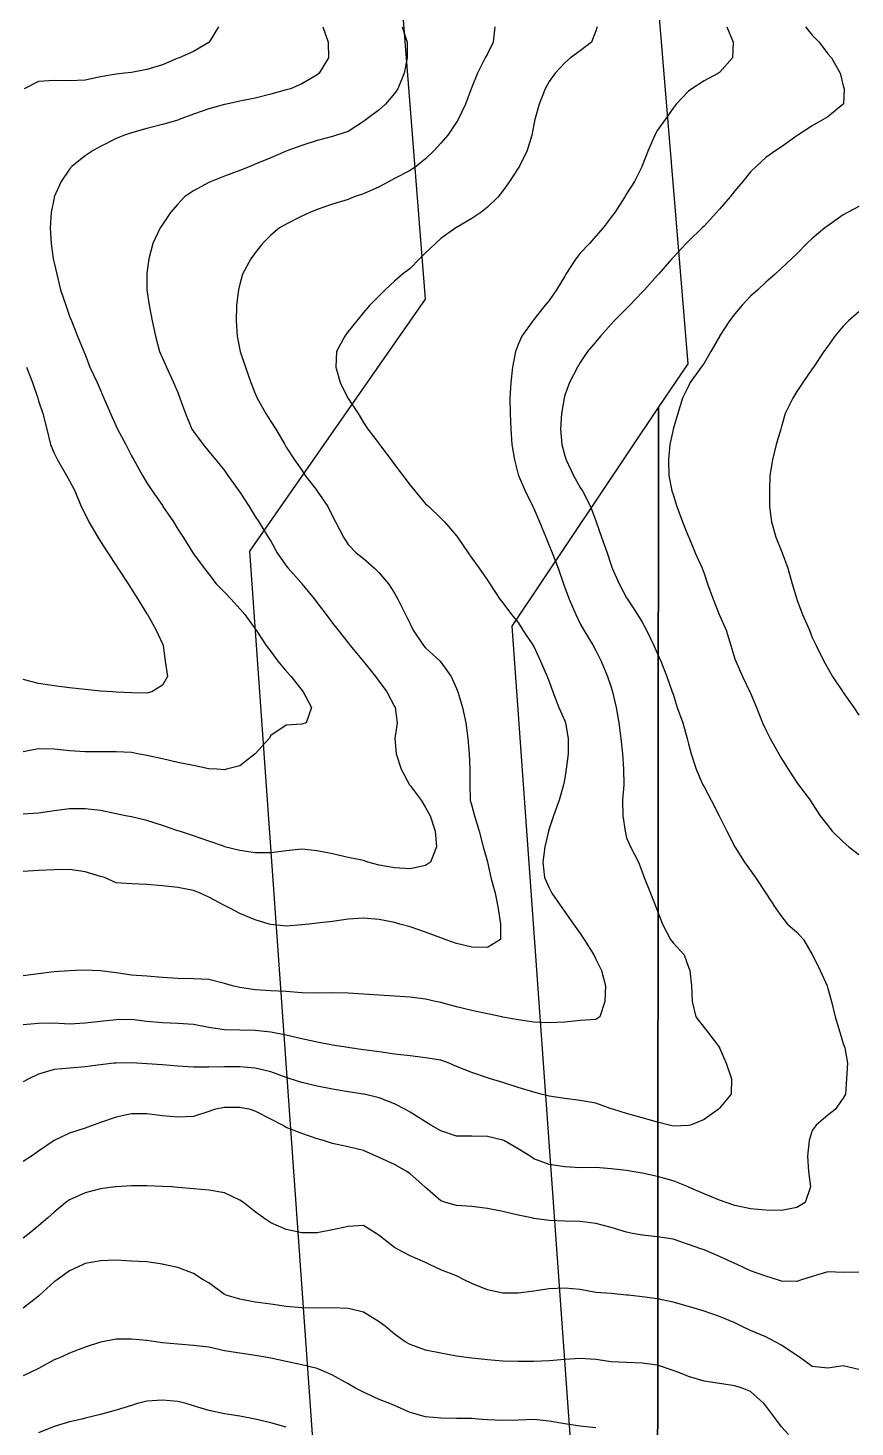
# Model space of a CAD drawing. Extents: x -729 to 771, y -779 to 721.
# Drawn here: x -524.1 to -348.3, y -162.1 to 135.4 of the extents above; entities that cross this region are included whole.
import ezdxf

# ---------------------------------------------------------------- set-up
doc = ezdxf.new("R2010")
doc.units = 0

msp = doc.modelspace()

# ---------------------------------------------------------------- linework, layer by layer
at = {"layer": 'CONTOURS'}
for points in [[(-461.4997, 135.6775, 96.472), (-460.3092, 132.388, 96.472), (-460.2481, 129.0985, 96.472), (-462.2465, 125.8091, 96.472), (-462.6693, 125.4632, 96.472), (-465.9588, 123.5197, 96.472), (-468.361, 122.5196, 96.472), (-469.2482, 122.2449, 96.472), (-472.5377, 121.3235, 96.472), (-475.8272, 120.4936, 96.472), (-479.1167, 119.8643, 96.472), (-481.9689, 119.2301, 96.472), (-482.4061, 119.1227, 96.472), (-485.6956, 118.204, 96.472), (-488.9851, 117.0738, 96.472), (-492.0133, 115.9407, 96.472), (-492.2745, 115.8472, 96.472), (-495.564, 114.9285, 96.472), (-498.8535, 114.076, 96.472), (-502.143, 113.1623, 96.472), (-503.6538, 112.6512, 96.472), (-505.4324, 111.9247, 96.472), (-508.7219, 110.2371, 96.472), (-510.2987, 109.3617, 96.472), (-512.0114, 108.2122, 96.472), (-514.7215, 106.0722, 96.472), (-515.3009, 105.4092, 96.472), (-517.1108, 102.7828, 96.472), (-518.5509, 99.4933, 96.472), (-518.5903, 99.3449, 96.472), (-519.2274, 96.2038, 96.472), (-519.425, 92.9143, 96.472), (-519.247, 89.6249, 96.472), (-518.7647, 86.3354, 96.472), (-518.5903, 85.5018, 96.472), (-518.0502, 83.0459, 96.472), (-517.2167, 79.7564, 96.472), (-516.1087, 76.467, 96.472), (-515.3009, 74.1347, 96.472), (-514.9219, 73.1775, 96.472), (-513.6105, 69.888, 96.472), (-512.2827, 66.5985, 96.472), (-512.0114, 65.9617, 96.472), (-510.9932, 63.3091, 96.472), (-509.4711, 60.0196, 96.472), (-508.7219, 58.4422, 96.472), (-507.9925, 56.7301, 96.472), (-506.602, 53.4407, 96.472), (-505.4324, 50.7715, 96.472), (-505.1179, 50.1512, 96.472), (-503.3691, 46.8617, 96.472), (-502.143, 44.4664, 96.472), (-501.634, 43.5722, 96.472), (-499.8107, 40.2828, 96.472), (-498.8535, 38.6755, 96.472), (-497.7477, 36.9933, 96.472), (-495.564, 33.8745, 96.472), (-495.4472, 33.7038, 96.472), (-493.2394, 30.4143, 96.472), (-492.2745, 28.8479, 96.472), (-491.1688, 27.1249, 96.472), (-489.112, 23.8354, 96.472), (-488.9851, 23.6382, 96.472), (-486.7107, 20.5459, 96.472), (-485.6956, 19.3017, 96.472), (-484.1623, 17.2564, 96.472), (-482.4061, 15.4773, 96.472), (-480.9366, 13.967, 96.472), (-479.1167, 11.9212, 96.472), (-478.0579, 10.6775, 96.472), (-475.8272, 7.6584, 96.472), (-475.6319, 7.388, 96.472), (-473.49, 4.0985, 96.472), (-472.5377, 2.8709, 96.472), (-471.0174, 0.8091, 96.472), (-469.2482, -1.3104, 96.472), (-468.2025, -2.4804, 96.472), (-465.9588, -5.3952, 96.472), (-465.6554, -5.7699, 96.472), (-463.8808, -9.0593, 96.472), (-465.0426, -12.3488, 96.472), (-465.9588, -12.5798, 96.472), (-469.2482, -12.81, 96.472), (-472.5377, -15.0437, 96.472), (-472.906, -15.6383, 96.472), (-475.8254, -18.9278, 96.472), (-475.8272, -18.9296, 96.472), (-479.1167, -21.4468, 96.472), (-481.9357, -22.2172, 96.472), (-482.4061, -22.3376, 96.472), (-483.9663, -22.2172, 96.472), (-485.6956, -22.1095, 96.472), (-488.9851, -21.3838, 96.472), (-492.2745, -20.7874, 96.472), (-495.564, -20.0025, 96.472), (-498.8535, -19.2478, 96.472), (-500.7629, -18.9278, 96.472), (-502.143, -18.6731, 96.472), (-505.4324, -18.4854, 96.472), (-508.7219, -18.5165, 96.472), (-512.0114, -18.4981, 96.472), (-515.3009, -18.3203, 96.472), (-518.5903, -17.9568, 96.472), (-521.8798, -17.8844, 96.472), (-525.1693, -18.4634, 96.472)], [(-444.6285, 135.6775, 106.472), (-443.5067, 132.388, 106.472), (-443.5367, 129.0985, 106.472), (-444.154, 125.8091, 106.472), (-445.5374, 122.5196, 106.472), (-446.2219, 121.5117, 106.472), (-448.1652, 119.2301, 106.472), (-449.5114, 118.0486, 106.472), (-452.2405, 115.9407, 106.472), (-452.8009, 115.5247, 106.472), (-456.0903, 113.4502, 106.472), (-458.5526, 112.6512, 106.472), (-459.3798, 112.361, 106.472), (-462.6693, 111.5303, 106.472), (-465.9588, 110.457, 106.472), (-468.8864, 109.3617, 106.472), (-469.2482, 109.2174, 106.472), (-472.5377, 107.8348, 106.472), (-475.8272, 106.4338, 106.472), (-476.7453, 106.0722, 106.472), (-479.1167, 105.1358, 106.472), (-482.4061, 103.9051, 106.472), (-485.1866, 102.7828, 106.472), (-485.6956, 102.5735, 106.472), (-488.9851, 100.8176, 106.472), (-490.8551, 99.4933, 106.472), (-492.2745, 97.9543, 106.472), (-493.8634, 96.2038, 106.472), (-495.564, 93.651, 106.472), (-496.0405, 92.9143, 106.472), (-497.5926, 89.6249, 106.472), (-498.4796, 86.3354, 106.472), (-498.8535, 83.2781, 106.472), (-498.8808, 83.0459, 106.472), (-498.8562, 79.7564, 106.472), (-498.8535, 79.7358, 106.472), (-498.3821, 76.467, 106.472), (-497.7741, 73.1775, 106.472), (-497.0313, 69.888, 106.472), (-496.1728, 66.5985, 106.472), (-495.564, 65.2068, 106.472), (-494.7103, 63.3091, 106.472), (-493.1825, 60.0196, 106.472), (-492.2745, 57.8852, 106.472), (-491.8555, 56.7301, 106.472), (-490.632, 53.4407, 106.472), (-489.3172, 50.1512, 106.472), (-488.9851, 49.5899, 106.472), (-486.9318, 46.8617, 106.472), (-485.6956, 45.3344, 106.472), (-484.2074, 43.5722, 106.472), (-482.4061, 41.3127, 106.472), (-481.6672, 40.2828, 106.472), (-479.3159, 36.9933, 106.472), (-479.1167, 36.7035, 106.472), (-477.1366, 33.7038, 106.472), (-475.8272, 31.5193, 106.472), (-475.107, 30.4143, 106.472), (-473.0676, 27.1249, 106.472), (-472.5377, 26.2755, 106.472), (-471.142, 23.8354, 106.472), (-469.2482, 21.0717, 106.472), (-468.8626, 20.5459, 106.472), (-465.9588, 17.3304, 106.472), (-465.8961, 17.2564, 106.472), (-463.2216, 13.967, 106.472), (-462.6693, 13.1892, 106.472), (-460.772, 10.6775, 106.472), (-459.3798, 8.8459, 106.472), (-458.2339, 7.388, 106.472), (-456.0903, 4.7027, 106.472), (-455.6394, 4.0985, 106.472), (-452.8671, 0.8091, 106.472), (-452.8009, 0.728, 106.472), (-450.3042, -2.4804, 106.472), (-449.5114, -3.5429, 106.472), (-447.8877, -5.7699, 106.472), (-446.2219, -8.834, 106.472), (-446.11, -9.0593, 106.472), (-445.6734, -12.3488, 106.472), (-446.187, -15.6383, 106.472), (-445.8981, -18.9278, 106.472), (-444.79, -22.2172, 106.472), (-443.0554, -25.5067, 106.472), (-442.9324, -25.6601, 106.472), (-440.5361, -28.7962, 106.472), (-439.643, -30.3399, 106.472), (-438.663, -32.0857, 106.472), (-437.6174, -35.3751, 106.472), (-437.2908, -38.6646, 106.472), (-438.564, -41.9541, 106.472), (-439.643, -42.6859, 106.472), (-442.9324, -43.3555, 106.472), (-446.2219, -43.1911, 106.472), (-449.5114, -42.6246, 106.472), (-451.8694, -41.9541, 106.472), (-452.8009, -41.6184, 106.472), (-456.0903, -40.9713, 106.472), (-459.3798, -40.2015, 106.472), (-462.6693, -39.5149, 106.472), (-465.9588, -39.1877, 106.472), (-469.2482, -39.5278, 106.472), (-472.5377, -39.9541, 106.472), (-475.8272, -39.9522, 106.472), (-479.1167, -39.492, 106.472), (-482.3407, -38.6646, 106.472), (-482.4061, -38.6475, 106.472), (-485.6956, -37.5009, 106.472), (-488.9851, -36.3433, 106.472), (-491.9692, -35.3751, 106.472), (-492.2745, -35.2636, 106.472), (-495.564, -34.1388, 106.472), (-498.8535, -33.1305, 106.472), (-502.143, -32.3392, 106.472), (-503.3866, -32.0857, 106.472), (-505.4324, -31.6744, 106.472), (-508.7219, -30.981, 106.472), (-512.0114, -30.626, 106.472), (-515.3009, -30.6295, 106.472), (-518.5903, -31.0503, 106.472), (-521.8798, -31.5163, 106.472), (-525.1693, -31.7736, 106.472)], [(-424.8903, 135.6775, 116.472), (-425.2287, 132.388, 116.472), (-426.4851, 129.922, 116.472), (-426.9372, 129.0985, 116.472), (-428.5834, 125.8091, 116.472), (-429.7745, 122.833, 116.472), (-429.9066, 122.5196, 116.472), (-431.1618, 119.2301, 116.472), (-432.6912, 115.9407, 116.472), (-433.064, 115.3733, 116.472), (-434.8611, 112.6512, 116.472), (-436.3535, 110.9151, 116.472), (-437.7661, 109.3617, 116.472), (-439.643, 107.5711, 116.472), (-441.5868, 106.0722, 116.472), (-442.9324, 105.1345, 116.472), (-446.2219, 103.4309, 116.472), (-447.3894, 102.7828, 116.472), (-449.5114, 101.6397, 116.472), (-452.8009, 100.1916, 116.472), (-454.8219, 99.4933, 116.472), (-456.0903, 98.9404, 116.472), (-459.3798, 97.9749, 116.472), (-462.6693, 96.8239, 116.472), (-464.2386, 96.2038, 116.472), (-465.9588, 95.4425, 116.472), (-469.2482, 93.7419, 116.472), (-470.6442, 92.9143, 116.472), (-472.5377, 91.3766, 116.472), (-474.3181, 89.6249, 116.472), (-475.8272, 87.5965, 116.472), (-476.7598, 86.3354, 116.472), (-478.5671, 83.0459, 116.472), (-479.1167, 80.9758, 116.472), (-479.4187, 79.7564, 116.472), (-479.7853, 76.467, 116.472), (-479.8895, 73.1775, 116.472), (-479.7116, 69.888, 116.472), (-479.1167, 67.004, 116.472), (-479.0228, 66.5985, 116.472), (-477.9126, 63.3091, 116.472), (-476.7871, 60.0196, 116.472), (-475.8272, 57.6783, 116.472), (-475.4222, 56.7301, 116.472), (-473.568, 53.4407, 116.472), (-472.5377, 51.7442, 116.472), (-471.4744, 50.1512, 116.472), (-469.5765, 46.8617, 116.472), (-469.2482, 46.309, 116.472), (-467.5156, 43.5722, 116.472), (-465.9588, 41.3857, 116.472), (-465.2, 40.2828, 116.472), (-462.7063, 36.9933, 116.472), (-462.6693, 36.9447, 116.472), (-460.4309, 33.7038, 116.472), (-459.3798, 31.5935, 116.472), (-458.7595, 30.4143, 116.472), (-457.0688, 27.1249, 116.472), (-456.0903, 25.614, 116.472), (-454.3741, 23.8354, 116.472), (-452.8009, 22.5916, 116.472), (-450.5145, 20.5459, 116.472), (-449.5114, 19.5965, 116.472), (-447.5038, 17.2564, 116.472), (-446.2219, 15.2552, 116.472), (-445.5042, 13.967, 116.472), (-443.8737, 10.6775, 116.472), (-442.9324, 8.7559, 116.472), (-442.2493, 7.388, 116.472), (-440.0801, 4.0985, 116.472), (-439.643, 3.6158, 116.472), (-436.5517, 0.8091, 116.472), (-436.3535, 0.586, 116.472), (-434.1788, -2.4804, 116.472), (-433.064, -5.0224, 116.472), (-432.7593, -5.7699, 116.472), (-431.7827, -9.0593, 116.472), (-431.0627, -12.3488, 116.472), (-430.6712, -15.6383, 116.472), (-430.333, -18.9278, 116.472), (-430.2064, -22.2172, 116.472), (-430.2437, -25.5067, 116.472), (-430.1119, -28.7962, 116.472), (-429.7745, -29.9832, 116.472), (-429.2092, -32.0857, 116.472), (-428.2495, -35.3751, 116.472), (-427.3462, -38.6646, 116.472), (-426.4851, -41.9024, 116.472), (-426.4697, -41.9541, 116.472), (-425.7312, -45.2436, 116.472), (-424.8526, -48.533, 116.472), (-424.1883, -51.8225, 116.472), (-423.7047, -55.112, 116.472), (-423.6871, -58.4015, 116.472), (-426.4851, -60.1082, 116.472), (-429.7745, -60.0241, 116.472), (-433.064, -59.269, 116.472), (-435.4376, -58.4015, 116.472), (-436.3535, -58.0548, 116.472), (-439.643, -56.86, 116.472), (-442.9324, -55.7333, 116.472), (-445.0625, -55.112, 116.472), (-446.2219, -54.7915, 116.472), (-449.5114, -54.1393, 116.472), (-452.8009, -53.8581, 116.472), (-456.0903, -54.116, 116.472), (-459.3798, -54.5598, 116.472), (-462.6693, -54.9476, 116.472), (-464.3877, -55.112, 116.472), (-465.9588, -55.285, 116.472), (-469.2482, -55.591, 116.472), (-472.5377, -55.227, 116.472), (-472.9017, -55.112, 116.472), (-475.8272, -54.248, 116.472), (-479.1167, -52.8634, 116.472), (-481.1169, -51.8225, 116.472), (-482.4061, -51.1848, 116.472), (-485.6956, -49.3733, 116.472), (-487.519, -48.533, 116.472), (-488.9851, -47.9713, 116.472), (-492.2745, -47.3778, 116.472), (-495.564, -47.0074, 116.472), (-498.8535, -46.7375, 116.472), (-502.143, -46.5617, 116.472), (-505.4324, -46.3688, 116.472), (-507.9049, -45.2436, 116.472), (-508.7219, -45.0035, 116.472), (-512.0114, -44.0107, 116.472), (-515.3009, -43.5265, 116.472), (-518.5903, -43.5998, 116.472), (-521.8798, -43.7103, 116.472), (-525.1693, -43.922, 116.472)], [(-403.1491, 135.6775, 126.472), (-403.4588, 134.8325, 126.472), (-404.3343, 132.388, 126.472), (-406.7482, 130.5356, 126.472), (-408.7807, 129.0985, 126.472), (-410.0377, 128.0275, 126.472), (-412.0827, 125.8091, 126.472), (-413.3272, 124.0377, 126.472), (-414.1714, 122.5196, 126.472), (-415.4799, 119.2301, 126.472), (-416.409, 115.9407, 126.472), (-416.6167, 114.8716, 126.472), (-417.0375, 112.6512, 126.472), (-418.0039, 109.3617, 126.472), (-419.634, 106.0722, 126.472), (-419.9061, 105.6309, 126.472), (-421.7917, 102.7828, 126.472), (-423.1956, 100.7913, 126.472), (-424.1733, 99.4933, 126.472), (-426.4851, 97.3534, 126.472), (-427.851, 96.2038, 126.472), (-429.7745, 94.9093, 126.472), (-433.064, 93.0041, 126.472), (-433.2053, 92.9143, 126.472), (-436.3535, 90.6316, 126.472), (-437.5222, 89.6249, 126.472), (-439.643, 87.5897, 126.472), (-440.9295, 86.3354, 126.472), (-442.9324, 84.259, 126.472), (-444.5372, 83.0459, 126.472), (-446.2219, 81.5888, 126.472), (-448.243, 79.7564, 126.472), (-449.5114, 78.4602, 126.472), (-451.4629, 76.467, 126.472), (-452.8009, 74.9105, 126.472), (-454.2648, 73.1775, 126.472), (-456.0903, 70.8802, 126.472), (-456.7643, 69.888, 126.472), (-458.5301, 66.5985, 126.472), (-458.69, 63.3091, 126.472), (-457.7782, 60.0196, 126.472), (-456.1447, 56.7301, 126.472), (-456.0903, 56.6369, 126.472), (-453.9349, 53.4407, 126.472), (-452.8009, 51.5293, 126.472), (-451.8686, 50.1512, 126.472), (-449.5114, 46.9825, 126.472), (-449.415, 46.8617, 126.472), (-446.9098, 43.5722, 126.472), (-446.2219, 42.5922, 126.472), (-444.4661, 40.2828, 126.472), (-442.9324, 38.2224, 126.472), (-441.915, 36.9933, 126.472), (-439.643, 34.2439, 126.472), (-438.9315, 33.7038, 126.472), (-436.3535, 31.192, 126.472), (-435.6118, 30.4143, 126.472), (-433.064, 27.4398, 126.472), (-432.8612, 27.1249, 126.472), (-430.6011, 23.8354, 126.472), (-429.7745, 22.6878, 126.472), (-428.2216, 20.5459, 126.472), (-426.4851, 18.0047, 126.472), (-425.994, 17.2564, 126.472), (-423.8027, 13.967, 126.472), (-423.1956, 13.1743, 126.472), (-421.3815, 10.6775, 126.472), (-419.9061, 9.0277, 126.472), (-418.9692, 7.388, 126.472), (-416.7252, 4.0985, 126.472), (-416.6167, 3.9153, 126.472), (-415.1811, 0.8091, 126.472), (-413.7525, -2.4804, 126.472), (-413.3272, -3.5434, 126.472), (-412.5422, -5.7699, 126.472), (-411.2658, -9.0593, 126.472), (-410.0377, -11.9305, 126.472), (-409.8889, -12.3488, 126.472), (-409.3274, -15.6383, 126.472), (-409.3217, -18.9278, 126.472), (-409.7182, -22.2172, 126.472), (-410.0377, -24.1295, 126.472), (-410.323, -25.5067, 126.472), (-411.2125, -28.7962, 126.472), (-412.3995, -32.0857, 126.472), (-413.3272, -34.8655, 126.472), (-413.4878, -35.3751, 126.472), (-414.2915, -38.6646, 126.472), (-414.6743, -41.9541, 126.472), (-414.3093, -45.2436, 126.472), (-413.3272, -47.4304, 126.472), (-412.7532, -48.533, 126.472), (-410.5355, -51.8225, 126.472), (-410.0377, -52.5219, 126.472), (-408.1648, -55.112, 126.472), (-406.7482, -57.1428, 126.472), (-405.903, -58.4015, 126.472), (-403.8802, -61.6909, 126.472), (-403.4588, -62.5787, 126.472), (-402.2391, -64.9804, 126.472), (-401.3891, -68.2699, 126.472), (-401.4868, -71.5593, 126.472), (-402.5505, -74.8488, 126.472), (-403.4588, -75.3925, 126.472), (-406.7482, -75.6311, 126.472), (-410.0377, -75.9627, 126.472), (-413.3272, -76.1351, 126.472), (-416.6167, -76.0156, 126.472), (-419.9061, -75.5157, 126.472), (-423.1956, -74.8993, 126.472), (-423.4232, -74.8488, 126.472), (-426.4851, -74.1933, 126.472), (-429.7745, -73.4815, 126.472), (-433.064, -72.7216, 126.472), (-436.3535, -71.8088, 126.472), (-437.4854, -71.5593, 126.472), (-439.643, -71.0787, 126.472), (-442.9324, -70.6851, 126.472), (-446.2219, -70.4286, 126.472), (-449.5114, -70.2235, 126.472), (-452.8009, -70.0262, 126.472), (-456.0903, -69.8237, 126.472), (-459.3798, -69.7762, 126.472), (-462.6693, -69.8138, 126.472), (-465.9588, -69.7638, 126.472), (-469.2482, -69.4428, 126.472), (-472.5377, -69.3427, 126.472), (-475.8272, -69.1068, 126.472), (-479.1167, -68.6144, 126.472), (-480.6489, -68.2699, 126.472), (-482.4061, -67.7561, 126.472), (-485.6956, -66.879, 126.472), (-488.9851, -66.7489, 126.472), (-492.2745, -66.685, 126.472), (-495.564, -66.507, 126.472), (-498.8535, -66.2229, 126.472), (-502.143, -66, 126.472), (-505.4324, -65.4624, 126.472), (-508.7219, -65.056, 126.472), (-510.4379, -64.9804, 126.472), (-512.0114, -64.8946, 126.472), (-513.9255, -64.9804, 126.472), (-515.3009, -65.0368, 126.472), (-518.5903, -65.3061, 126.472), (-521.8798, -65.7192, 126.472), (-525.1693, -66.1121, 126.472)], [(-375.6033, 135.6775, 136.472), (-374.2487, 132.388, 136.472), (-374.3551, 129.0985, 136.472), (-377.143, 125.9696, 136.472), (-377.3653, 125.8091, 136.472), (-380.4324, 124.1984, 136.472), (-383.0318, 122.5196, 136.472), (-383.7219, 121.9667, 136.472), (-386.3621, 119.2301, 136.472), (-387.0114, 118.3967, 136.472), (-388.7228, 115.9407, 136.472), (-390.3009, 113.6891, 136.472), (-390.9103, 112.6512, 136.472), (-392.2759, 109.3617, 136.472), (-393.5903, 106.1074, 136.472), (-393.604, 106.0722, 136.472), (-395.2337, 102.7828, 136.472), (-396.8798, 100.171, 136.472), (-397.273, 99.4933, 136.472), (-399.3902, 96.2038, 136.472), (-400.1693, 95.2302, 136.472), (-401.9003, 92.9143, 136.472), (-403.4588, 91.1669, 136.472), (-404.7458, 89.6249, 136.472), (-406.7482, 87.524, 136.472), (-407.7076, 86.3354, 136.472), (-409.8161, 83.0459, 136.472), (-410.0377, 82.6305, 136.472), (-411.7591, 79.7564, 136.472), (-413.3272, 77.498, 136.472), (-414.194, 76.467, 136.472), (-416.6167, 73.4374, 136.472), (-416.8245, 73.1775, 136.472), (-419.1304, 69.888, 136.472), (-419.9061, 68.1232, 136.472), (-420.4968, 66.5985, 136.472), (-421.1768, 63.3091, 136.472), (-421.5326, 60.0196, 136.472), (-421.6774, 56.7301, 136.472), (-421.6495, 53.4407, 136.472), (-421.5288, 50.1512, 136.472), (-421.273, 46.8617, 136.472), (-420.7554, 43.5722, 136.472), (-419.9061, 40.448, 136.472), (-419.8577, 40.2828, 136.472), (-418.4388, 36.9933, 136.472), (-416.8282, 33.7038, 136.472), (-416.6167, 33.2342, 136.472), (-415.4347, 30.4143, 136.472), (-414.0749, 27.1249, 136.472), (-413.3272, 25.3741, 136.472), (-412.7293, 23.8354, 136.472), (-411.4537, 20.5459, 136.472), (-410.325, 17.2564, 136.472), (-410.0377, 16.4665, 136.472), (-409.1053, 13.967, 136.472), (-407.7106, 10.6775, 136.472), (-406.7482, 8.725, 136.472), (-406.0158, 7.388, 136.472), (-404.0127, 4.0985, 136.472), (-403.4588, 3.073, 136.472), (-402.3308, 0.8091, 136.472), (-400.9354, -2.4804, 136.472), (-400.1693, -4.7719, 136.472), (-399.8512, -5.7699, 136.472), (-399.0805, -9.0593, 136.472), (-398.5406, -12.3488, 136.472), (-398.0938, -15.6383, 136.472), (-397.7711, -18.9278, 136.472), (-397.561, -22.2172, 136.472), (-397.4741, -25.5067, 136.472), (-397.7257, -28.7962, 136.472), (-397.6742, -32.0857, 136.472), (-397.2276, -35.3751, 136.472), (-396.8798, -36.7867, 136.472), (-396.0947, -38.6646, 136.472), (-394.3723, -41.9541, 136.472), (-393.5903, -44.0457, 136.472), (-393.1369, -45.2436, 136.472), (-391.8297, -48.533, 136.472), (-390.5145, -51.8225, 136.472), (-390.3009, -52.3695, 136.472), (-389.2357, -55.112, 136.472), (-387.5645, -58.4015, 136.472), (-387.0114, -59.0792, 136.472), (-384.6733, -61.6909, 136.472), (-383.7219, -64.3142, 136.472), (-383.4254, -64.9804, 136.472), (-383.0757, -68.2699, 136.472), (-382.9745, -71.5593, 136.472), (-382.1673, -74.8488, 136.472), (-380.4324, -77.1214, 136.472), (-379.588, -78.1383, 136.472), (-377.143, -81.3939, 136.472), (-377.1245, -81.4278, 136.472), (-375.6937, -84.7172, 136.472), (-374.5559, -88.0067, 136.472), (-374.6903, -91.2962, 136.472), (-377.143, -94.2787, 136.472), (-377.4523, -94.5857, 136.472), (-380.4324, -96.7059, 136.472), (-383.3047, -97.8751, 136.472), (-383.7219, -97.9807, 136.472), (-387.0114, -98.0704, 136.472), (-387.8113, -97.8751, 136.472), (-390.3009, -97.2761, 136.472), (-393.5903, -96.3352, 136.472), (-396.8798, -95.3994, 136.472), (-399.6349, -94.5857, 136.472), (-400.1693, -94.3865, 136.472), (-403.4588, -93.1831, 136.472), (-406.7482, -92.6111, 136.472), (-410.0377, -92.2423, 136.472), (-413.3272, -91.7249, 136.472), (-415.0357, -91.2962, 136.472), (-416.6167, -90.8971, 136.472), (-419.9061, -89.9017, 136.472), (-423.1956, -88.7968, 136.472), (-425.7959, -88.0067, 136.472), (-426.4851, -87.7952, 136.472), (-429.7745, -86.6754, 136.472), (-433.064, -85.3901, 136.472), (-434.6262, -84.7172, 136.472), (-436.3535, -84.0875, 136.472), (-439.643, -83.5717, 136.472), (-442.9324, -83.1696, 136.472), (-446.2219, -82.755, 136.472), (-449.5114, -82.2984, 136.472), (-452.8009, -81.8403, 136.472), (-455.708, -81.4278, 136.472), (-456.0903, -81.37, 136.472), (-459.3798, -80.8562, 136.472), (-462.6693, -80.2575, 136.472), (-465.9588, -79.5566, 136.472), (-469.2482, -78.7774, 136.472), (-472.5007, -78.1383, 136.472), (-472.5377, -78.1314, 136.472), (-475.8272, -77.7711, 136.472), (-479.1167, -77.6643, 136.472), (-482.4061, -77.5889, 136.472), (-485.6956, -77.0863, 136.472), (-488.9851, -76.4693, 136.472), (-492.2745, -76.236, 136.472), (-495.564, -76.1044, 136.472), (-498.8535, -75.8691, 136.472), (-502.143, -75.4089, 136.472), (-505.4324, -75.4954, 136.472), (-508.7219, -75.8315, 136.472), (-512.0114, -76.2237, 136.472), (-515.3009, -76.3802, 136.472), (-518.5903, -76.198, 136.472), (-521.8798, -76.2401, 136.472), (-525.1693, -76.5695, 136.472)], [(-358.8723, 135.6775, 146.472), (-357.4061, 133.9085, 146.472), (-355.9708, 132.388, 146.472), (-354.1167, 129.9646, 146.472), (-353.3576, 129.0985, 146.472), (-351.5171, 125.8091, 146.472), (-350.8272, 123.1564, 146.472), (-350.6441, 122.5196, 146.472), (-350.7985, 119.2301, 146.472), (-350.8272, 119.2, 146.472), (-354.1167, 116.5557, 146.472), (-355.0726, 115.9407, 146.472), (-357.4061, 114.6514, 146.472), (-360.5124, 112.6512, 146.472), (-360.6956, 112.5255, 146.472), (-363.9851, 110.1819, 146.472), (-365.1708, 109.3617, 146.472), (-367.2745, 107.8963, 146.472), (-369.3054, 106.0722, 146.472), (-370.564, 104.8501, 146.472), (-372.1901, 102.7828, 146.472), (-373.8535, 100.7989, 146.472), (-374.8684, 99.4933, 146.472), (-377.143, 96.9243, 146.472), (-377.7665, 96.2038, 146.472), (-380.4324, 93.2712, 146.472), (-380.7893, 92.9143, 146.472), (-383.7219, 90.0979, 146.472), (-384.2062, 89.6249, 146.472), (-387.0114, 86.6006, 146.472), (-387.2601, 86.3354, 146.472), (-390.1181, 83.0459, 146.472), (-390.3009, 82.8475, 146.472), (-393.1021, 79.7564, 146.472), (-393.5903, 79.2238, 146.472), (-396.1889, 76.467, 146.472), (-396.8798, 75.7556, 146.472), (-399.5168, 73.1775, 146.472), (-400.1693, 72.4661, 146.472), (-402.4333, 69.888, 146.472), (-403.4588, 68.714, 146.472), (-405.1888, 66.5985, 146.472), (-406.7482, 64.3045, 146.472), (-407.3474, 63.3091, 146.472), (-409.0337, 60.0196, 146.472), (-410.0377, 57.3339, 146.472), (-410.1869, 56.7301, 146.472), (-410.7159, 53.4407, 146.472), (-410.9137, 50.1512, 146.472), (-410.6693, 46.8617, 146.472), (-410.0377, 44.4493, 146.472), (-409.7514, 43.5722, 146.472), (-408.168, 40.2828, 146.472), (-406.7482, 37.6862, 146.472), (-406.2879, 36.9933, 146.472), (-404.5344, 33.7038, 146.472), (-403.4588, 30.6144, 146.472), (-403.3839, 30.4143, 146.472), (-402.197, 27.1249, 146.472), (-401.0325, 23.8354, 146.472), (-400.1693, 21.1806, 146.472), (-399.9316, 20.5459, 146.472), (-398.4839, 17.2564, 146.472), (-396.8798, 14.273, 146.472), (-396.6922, 13.967, 146.472), (-394.5547, 10.6775, 146.472), (-393.5903, 9.0621, 146.472), (-392.625, 7.388, 146.472), (-391.0686, 4.0985, 146.472), (-390.3009, 2.3215, 146.472), (-389.6353, 0.8091, 146.472), (-388.338, -2.4804, 146.472), (-387.1688, -5.7699, 146.472), (-387.0114, -6.2426, 146.472), (-386.1144, -9.0593, 146.472), (-384.9275, -12.3488, 146.472), (-384.0012, -15.6383, 146.472), (-383.7219, -16.7726, 146.472), (-383.157, -18.9278, 146.472), (-382.1326, -22.2172, 146.472), (-380.6527, -25.5067, 146.472), (-380.4324, -25.9189, 146.472), (-378.8843, -28.7962, 146.472), (-377.2327, -32.0857, 146.472), (-377.143, -32.2668, 146.472), (-375.5944, -35.3751, 146.472), (-373.8772, -38.6646, 146.472), (-373.8535, -38.7102, 146.472), (-371.8568, -41.9541, 146.472), (-370.564, -43.7443, 146.472), (-369.5151, -45.2436, 146.472), (-367.2745, -48.5249, 146.472), (-367.2694, -48.533, 146.472), (-365.1978, -51.8225, 146.472), (-363.9851, -53.5015, 146.472), (-362.6622, -55.112, 146.472), (-360.6956, -56.8706, 146.472), (-359.3118, -58.4015, 146.472), (-357.4061, -61.5697, 146.472), (-357.3385, -61.6909, 146.472), (-355.7112, -64.9804, 146.472), (-354.2838, -68.2699, 146.472), (-354.1167, -68.8005, 146.472), (-353.3012, -71.5593, 146.472), (-352.5216, -74.8488, 146.472), (-351.5685, -78.1383, 146.472), (-350.8272, -80.5365, 146.472), (-350.5129, -81.4278, 146.472), (-349.9421, -84.7172, 146.472), (-350.137, -88.0067, 146.472), (-350.3722, -91.2962, 146.472), (-350.8272, -92.1395, 146.472), (-352.5382, -94.5857, 146.472), (-354.1167, -95.7522, 146.472), (-356.6102, -97.8751, 146.472), (-357.4061, -99.0216, 146.472), (-358.0595, -101.1646, 146.472), (-358.4304, -104.4541, 146.472), (-358.2297, -107.7436, 146.472), (-357.8, -111.033, 146.472), (-358.9154, -114.3225, 146.472), (-360.6956, -115.3892, 146.472), (-363.9851, -116.0432, 146.472), (-367.2745, -115.9671, 146.472), (-370.564, -115.6862, 146.472), (-373.8535, -115.0005, 146.472), (-375.7358, -114.3225, 146.472), (-377.143, -113.8606, 146.472), (-380.4324, -112.5157, 146.472), (-383.7219, -111.0758, 146.472), (-383.8238, -111.033, 146.472), (-387.0114, -109.7429, 146.472), (-390.3009, -108.8055, 146.472), (-393.5903, -108.0848, 146.472), (-395.7095, -107.7436, 146.472), (-396.8798, -107.5384, 146.472), (-400.1693, -107.1394, 146.472), (-403.4588, -106.8983, 146.472), (-406.7482, -106.9272, 146.472), (-410.0377, -106.7637, 146.472), (-413.3272, -106.2263, 146.472), (-416.6167, -105.036, 146.472), (-417.3724, -104.4541, 146.472), (-419.9061, -102.9294, 146.472), (-422.9738, -101.1646, 146.472), (-423.1956, -101.0487, 146.472), (-426.4851, -100.315, 146.472), (-429.7745, -100.2256, 146.472), (-433.064, -100.2068, 146.472), (-436.3535, -99.0985, 146.472), (-438.4868, -97.8751, 146.472), (-439.643, -97.1542, 146.472), (-442.9324, -95.1451, 146.472), (-443.872, -94.5857, 146.472), (-446.2219, -93.3615, 146.472), (-449.5114, -92.0867, 146.472), (-452.6981, -91.2962, 146.472), (-452.8009, -91.2745, 146.472), (-456.0903, -90.7926, 146.472), (-459.3798, -90.2472, 146.472), (-462.6693, -89.6124, 146.472), (-465.9588, -88.8177, 146.472), (-468.4237, -88.0067, 146.472), (-469.2482, -87.7382, 146.472), (-472.5377, -86.5335, 146.472), (-475.8272, -85.7845, 146.472), (-479.1167, -85.4898, 146.472), (-482.4061, -85.512, 146.472), (-485.6956, -85.586, 146.472), (-488.9851, -85.534, 146.472), (-492.2745, -85.328, 146.472), (-495.564, -85.0706, 146.472), (-498.8535, -84.8352, 146.472), (-500.9891, -84.7172, 146.472), (-502.143, -84.6507, 146.472), (-505.4324, -84.6677, 146.472), (-505.8721, -84.7172, 146.472), (-508.7219, -85.0643, 146.472), (-512.0114, -85.4785, 146.472), (-515.3009, -85.7572, 146.472), (-518.5903, -86.0359, 146.472), (-521.8798, -87.0588, 146.472), (-523.9709, -88.0067, 146.472), (-525.1693, -88.6529, 146.472)], [(-483.6209, 135.6775, 86.472), (-485.6479, 132.388, 86.472), (-485.6956, 132.3596, 86.472), (-488.9851, 130.4539, 86.472), (-492.0156, 129.0985, 86.472), (-492.2745, 129.0078, 86.472), (-495.564, 127.6004, 86.472), (-498.8535, 126.5728, 86.472), (-502.143, 125.9803, 86.472), (-503.6103, 125.8091, 86.472), (-505.4324, 125.5834, 86.472), (-508.7219, 125.0258, 86.472), (-512.0114, 124.366, 86.472), (-515.3009, 124.2135, 86.472), (-518.5903, 124.2758, 86.472), (-521.8798, 124.0322, 86.472), (-524.9539, 122.5196, 86.472)], [(-347.5377, 97.477, 156.472), (-349.9106, 96.2038, 156.472), (-350.8272, 95.6606, 156.472), (-354.1167, 93.3865, 156.472), (-354.7277, 92.9143, 156.472), (-357.4061, 90.6729, 156.472), (-358.541, 89.6249, 156.472), (-360.6956, 87.4035, 156.472), (-361.829, 86.3354, 156.472), (-363.9851, 84.3216, 156.472), (-365.3288, 83.0459, 156.472), (-367.2745, 81.3443, 156.472), (-369.0192, 79.7564, 156.472), (-370.564, 78.366, 156.472), (-372.3328, 76.467, 156.472), (-373.8535, 74.676, 156.472), (-375.019, 73.1775, 156.472), (-377.1191, 69.888, 156.472), (-377.143, 69.841, 156.472), (-379.013, 66.5985, 156.472), (-380.4324, 64.1384, 156.472), (-381.0577, 63.3091, 156.472), (-383.3419, 60.0196, 156.472), (-383.7219, 59.2824, 156.472), (-384.9982, 56.7301, 156.472), (-386.0048, 53.4407, 156.472), (-386.9876, 50.1512, 156.472), (-387.0114, 50.0415, 156.472), (-387.6647, 46.8617, 156.472), (-388.0098, 43.5722, 156.472), (-387.9388, 40.2828, 156.472), (-387.2749, 36.9933, 156.472), (-387.0114, 36.1934, 156.472), (-386.2167, 33.7038, 156.472), (-385.0313, 30.4143, 156.472), (-383.7219, 27.206, 156.472), (-383.6908, 27.1249, 156.472), (-382.2997, 23.8354, 156.472), (-380.8275, 20.5459, 156.472), (-380.4324, 19.4452, 156.472), (-379.672, 17.2564, 156.472), (-378.4939, 13.967, 156.472), (-377.1959, 10.6775, 156.472), (-377.143, 10.5462, 156.472), (-375.7055, 7.388, 156.472), (-374.7394, 4.0985, 156.472), (-373.8535, 1.3013, 156.472), (-373.6816, 0.8091, 156.472), (-372.2297, -2.4804, 156.472), (-370.6812, -5.7699, 156.472), (-370.564, -6.0271, 156.472), (-369.2755, -9.0593, 156.472), (-367.9902, -12.3488, 156.472), (-367.2745, -13.8205, 156.472), (-366.3475, -15.6383, 156.472), (-364.5328, -18.9278, 156.472), (-363.9851, -19.8822, 156.472), (-362.5253, -22.2172, 156.472), (-360.6956, -25.0215, 156.472), (-360.357, -25.5067, 156.472), (-357.8649, -28.7962, 156.472), (-357.4061, -29.4812, 156.472), (-355.7109, -32.0857, 156.472), (-354.1167, -34.1975, 156.472), (-353.1605, -35.3751, 156.472), (-350.8272, -37.6536, 156.472), (-349.6641, -38.6646, 156.472), (-347.5377, -40.3532, 156.472)], [(-347.5377, 75.0919, 166.472), (-349.7357, 73.1775, 166.472), (-350.8272, 71.9939, 166.472), (-352.6371, 69.888, 166.472), (-354.1167, 67.7962, 166.472), (-354.9625, 66.5985, 166.472), (-357.1713, 63.3091, 166.472), (-357.4061, 62.9487, 166.472), (-359.4561, 60.0196, 166.472), (-360.6956, 58.1176, 166.472), (-361.556, 56.7301, 166.472), (-363.1995, 53.4407, 166.472), (-363.9851, 50.6494, 166.472), (-364.1172, 50.1512, 166.472), (-365.0683, 46.8617, 166.472), (-365.9055, 43.5722, 166.472), (-366.4508, 40.2828, 166.472), (-366.5407, 36.9933, 166.472), (-366.5152, 33.7038, 166.472), (-366.0887, 30.4143, 166.472), (-365.1631, 27.1249, 166.472), (-363.9851, 24.2058, 166.472), (-363.8417, 23.8354, 166.472), (-362.62, 20.5459, 166.472), (-361.7013, 17.2564, 166.472), (-360.7104, 13.967, 166.472), (-360.6956, 13.9269, 166.472), (-359.4626, 10.6775, 166.472), (-358.0377, 7.388, 166.472), (-357.4061, 5.8449, 166.472), (-356.619, 4.0985, 166.472), (-354.962, 0.8091, 166.472), (-354.1167, -0.7324, 166.472), (-353.1142, -2.4804, 166.472), (-350.9215, -5.7699, 166.472), (-350.8272, -5.9087, 166.472), (-348.5534, -9.0593, 166.472), (-347.5377, -10.7267, 166.472)], [(-524.4963, 63.3091, 86.472), (-523.1688, 60.0196, 86.472), (-522.0399, 56.7301, 86.472), (-521.8798, 56.1611, 86.472), (-520.9811, 53.4407, 86.472), (-520.1749, 50.1512, 86.472), (-519.3389, 46.8617, 86.472), (-518.5903, 45.0119, 86.472), (-517.8567, 43.5722, 86.472), (-515.9326, 40.2828, 86.472), (-515.3009, 39.1232, 86.472), (-514.2061, 36.9933, 86.472), (-512.8461, 33.7038, 86.472), (-512.0114, 32.0095, 86.472), (-511.2327, 30.4143, 86.472), (-509.2966, 27.1249, 86.472), (-508.7219, 26.195, 86.472), (-507.1417, 23.8354, 86.472), (-505.4324, 21.0919, 86.472), (-505.023, 20.5459, 86.472), (-502.8576, 17.2564, 86.472), (-502.143, 16.1104, 86.472), (-500.7695, 13.967, 86.472), (-498.8535, 10.8823, 86.472), (-498.7218, 10.6775, 86.472), (-496.8667, 7.388, 86.472), (-495.564, 4.4671, 86.472), (-495.4067, 4.0985, 86.472), (-494.9971, 0.8091, 86.472), (-494.5125, -2.4804, 86.472), (-495.564, -4.2947, 86.472), (-497.8294, -5.7699, 86.472), (-498.8535, -6.0131, 86.472), (-502.143, -5.9828, 86.472), (-505.4324, -5.8119, 86.472), (-506.1845, -5.7699, 86.472), (-508.7219, -5.6038, 86.472), (-512.0114, -5.2606, 86.472), (-515.3009, -4.8771, 86.472), (-518.5903, -4.4899, 86.472), (-521.8798, -3.9488, 86.472), (-525.1693, -3.0955, 86.472)], [(-347.5377, -129.1675, 156.472), (-350.8272, -129.2018, 156.472), (-354.1167, -129.0493, 156.472), (-357.4061, -130.0977, 156.472), (-359.694, -130.7699, 156.472), (-360.6956, -131.0966, 156.472), (-363.9851, -131.0881, 156.472), (-364.8444, -130.7699, 156.472), (-367.2745, -129.991, 156.472), (-370.564, -128.8845, 156.472), (-373.4148, -127.4804, 156.472), (-373.8535, -127.2884, 156.472), (-377.143, -125.8219, 156.472), (-380.4324, -124.4307, 156.472), (-381.1239, -124.1909, 156.472), (-383.7219, -123.2838, 156.472), (-387.0114, -122.1569, 156.472), (-390.3009, -121.6434, 156.472), (-393.5903, -121.2943, 156.472), (-395.6364, -120.9015, 156.472), (-396.8798, -120.6456, 156.472), (-400.1693, -119.6682, 156.472), (-403.4588, -118.791, 156.472), (-406.7482, -118.3713, 156.472), (-410.0377, -118.274, 156.472), (-413.3272, -118.144, 156.472), (-416.6167, -117.723, 156.472), (-417.0796, -117.612, 156.472), (-419.9061, -117.0064, 156.472), (-423.1956, -116.2578, 156.472), (-426.4851, -115.5832, 156.472), (-429.7745, -115.1717, 156.472), (-433.064, -114.9679, 156.472), (-435.3383, -114.3225, 156.472), (-436.3535, -114.012, 156.472), (-439.643, -111.1622, 156.472), (-439.7718, -111.033, 156.472), (-442.9324, -108.2173, 156.472), (-443.5963, -107.7436, 156.472), (-446.2219, -106.2726, 156.472), (-449.5114, -104.7277, 156.472), (-450.1449, -104.4541, 156.472), (-452.8009, -103.2897, 156.472), (-456.0903, -102.5278, 156.472), (-459.3798, -101.753, 156.472), (-461.3144, -101.1646, 156.472), (-462.6693, -100.7744, 156.472), (-465.9588, -99.6635, 156.472), (-469.2482, -98.3709, 156.472), (-470.0643, -97.8751, 156.472), (-472.5377, -96.5936, 156.472), (-475.8272, -94.9062, 156.472), (-476.8164, -94.5857, 156.472), (-479.1167, -94.1226, 156.472), (-482.4061, -94.1578, 156.472), (-484.5379, -94.5857, 156.472), (-485.6956, -94.9699, 156.472), (-488.9851, -96.0684, 156.472), (-492.2745, -96.2051, 156.472), (-495.564, -95.8728, 156.472), (-498.8535, -95.4918, 156.472), (-502.143, -95.4586, 156.472), (-505.4324, -96.1864, 156.472), (-508.7219, -97.3062, 156.472), (-510.2966, -97.8751, 156.472), (-512.0114, -98.4916, 156.472), (-515.3009, -99.5972, 156.472), (-518.5858, -101.1646, 156.472), (-518.5903, -101.1669, 156.472), (-521.8798, -103.4438, 156.472), (-523.4058, -104.4541, 156.472), (-525.1693, -105.6291, 156.472)], [(-347.5377, -149.8329, 166.472), (-350.8272, -149.0881, 166.472), (-354.1167, -149.59, 166.472), (-357.4061, -149.204, 166.472), (-360.1313, -147.2172, 166.472), (-360.6956, -146.8852, 166.472), (-363.9851, -144.661, 166.472), (-365.2863, -143.9278, 166.472), (-367.2745, -142.9223, 166.472), (-370.564, -141.5335, 166.472), (-372.4731, -140.6383, 166.472), (-373.8535, -139.9377, 166.472), (-377.143, -138.5719, 166.472), (-380.4324, -137.408, 166.472), (-380.6353, -137.3488, 166.472), (-383.7219, -136.4183, 166.472), (-387.0114, -135.5407, 166.472), (-390.3009, -134.8412, 166.472), (-393.5903, -134.3725, 166.472), (-396.5341, -134.0593, 166.472), (-396.8798, -134.021, 166.472), (-400.1693, -133.7163, 166.472), (-403.4588, -133.4521, 166.472), (-406.7482, -132.8053, 166.472), (-410.0377, -132.5657, 166.472), (-413.3272, -132.7121, 166.472), (-416.6167, -133.1776, 166.472), (-419.9061, -133.641, 166.472), (-423.1956, -133.6456, 166.472), (-426.4851, -132.8716, 166.472), (-429.7745, -131.5349, 166.472), (-431.397, -130.7699, 166.472), (-433.064, -129.9535, 166.472), (-436.3535, -128.6328, 166.472), (-438.7708, -127.4804, 166.472), (-439.643, -127.0885, 166.472), (-442.9324, -125.6453, 166.472), (-445.7204, -124.1909, 166.472), (-446.2219, -123.905, 166.472), (-449.5114, -121.3518, 166.472), (-450.1184, -120.9015, 166.472), (-452.8009, -119.2387, 166.472), (-456.0903, -119.4405, 166.472), (-459.3798, -120.1411, 166.472), (-462.6693, -120.7524, 166.472), (-465.9588, -120.7626, 166.472), (-469.2482, -120.0464, 166.472), (-472.5377, -118.629, 166.472), (-474.0719, -117.612, 166.472), (-475.8272, -116.3158, 166.472), (-478.3549, -114.3225, 166.472), (-479.1167, -113.8211, 166.472), (-482.4061, -112.2751, 166.472), (-485.6956, -111.7326, 166.472), (-488.9851, -111.4012, 166.472), (-492.2745, -111.1162, 166.472), (-493.5672, -111.033, 166.472), (-495.564, -110.9081, 166.472), (-498.8535, -110.8068, 166.472), (-502.143, -110.7934, 166.472), (-505.4324, -111.0098, 166.472), (-505.6232, -111.033, 166.472), (-508.7219, -111.4283, 166.472), (-512.0114, -112.285, 166.472), (-515.3009, -113.7297, 166.472), (-516.0816, -114.3225, 166.472), (-518.5903, -116.4221, 166.472), (-519.9478, -117.612, 166.472), (-521.8798, -119.2882, 166.472), (-523.8775, -120.9015, 166.472), (-525.1693, -121.9359, 166.472)], [(-362.4519, -163.6646, 176.472), (-363.9851, -162.0297, 176.472), (-365.1897, -160.3751, 176.472), (-367.2745, -157.5794, 176.472), (-367.7444, -157.0857, 176.472), (-370.564, -154.5042, 176.472), (-372.3015, -153.7962, 176.472), (-373.8535, -153.3038, 176.472), (-377.143, -152.8027, 176.472), (-380.4324, -152.3177, 176.472), (-383.7219, -151.335, 176.472), (-385.7817, -150.5067, 176.472), (-387.0114, -150.0249, 176.472), (-390.3009, -148.9459, 176.472), (-393.5903, -148.48, 176.472), (-396.8798, -148.3692, 176.472), (-400.1693, -148.2043, 176.472), (-403.4588, -147.6874, 176.472), (-406.7482, -147.472, 176.472), (-410.0377, -147.6999, 176.472), (-413.3272, -148.0206, 176.472), (-416.6167, -148.1377, 176.472), (-419.9061, -148.1415, 176.472), (-423.1956, -148.0365, 176.472), (-426.4851, -147.8011, 176.472), (-429.7745, -147.4472, 176.472), (-431.5007, -147.2172, 176.472), (-433.064, -146.9753, 176.472), (-436.3535, -146.3853, 176.472), (-439.643, -145.7304, 176.472), (-442.9324, -144.5171, 176.472), (-443.9344, -143.9278, 176.472), (-446.2219, -142.3399, 176.472), (-448.2381, -140.6383, 176.472), (-449.5114, -139.6782, 176.472), (-452.8009, -137.6769, 176.472), (-453.9699, -137.3488, 176.472), (-456.0903, -136.8514, 176.472), (-459.3798, -136.7239, 176.472), (-462.6693, -136.789, 176.472), (-465.9588, -136.7289, 176.472), (-469.2482, -136.4115, 176.472), (-472.5377, -135.9554, 176.472), (-475.8272, -135.4931, 176.472), (-479.1167, -134.9025, 176.472), (-482.0242, -134.0593, 176.472), (-482.4061, -133.9028, 176.472), (-485.6956, -131.444, 176.472), (-486.874, -130.7699, 176.472), (-488.9851, -129.4257, 176.472), (-492.2745, -128.1842, 176.472), (-495.366, -127.4804, 176.472), (-495.564, -127.4418, 176.472), (-498.8535, -126.9573, 176.472), (-502.143, -126.7983, 176.472), (-505.4324, -126.6236, 176.472), (-508.7219, -126.7203, 176.472), (-512.0114, -127.329, 176.472), (-512.3884, -127.4804, 176.472), (-515.3009, -128.883, 176.472), (-517.9525, -130.7699, 176.472), (-518.5903, -131.2127, 176.472), (-521.6957, -134.0593, 176.472), (-521.8798, -134.2153, 176.472), (-525.1693, -136.7692, 176.472)], [(-403.4588, -162.2186, 186.472), (-406.7482, -161.8932, 186.472), (-410.0377, -161.4315, 186.472), (-413.3272, -160.8615, 186.472), (-416.6167, -160.4872, 186.472), (-419.9061, -160.6406, 186.472), (-423.1956, -160.6935, 186.472), (-426.4851, -160.516, 186.472), (-428.4326, -160.3751, 186.472), (-429.7745, -160.2772, 186.472), (-433.064, -160.2387, 186.472), (-436.3535, -160.2012, 186.472), (-439.643, -159.8755, 186.472), (-442.9324, -158.9557, 186.472), (-446.2219, -157.5288, 186.472), (-447.2565, -157.0857, 186.472), (-449.5114, -156.2545, 186.472), (-452.8009, -154.6288, 186.472), (-454.4903, -153.7962, 186.472), (-456.0903, -152.9194, 186.472), (-459.3798, -151.0819, 186.472), (-460.6604, -150.5067, 186.472), (-462.6693, -149.666, 186.472), (-465.9588, -148.8237, 186.472), (-469.2482, -148.1735, 186.472), (-472.5377, -147.4405, 186.472), (-473.7367, -147.2172, 186.472), (-475.8272, -146.8443, 186.472), (-479.1167, -146.3609, 186.472), (-482.4061, -145.8631, 186.472), (-485.6956, -145.1292, 186.472), (-488.9851, -144.7518, 186.472), (-492.2745, -144.4873, 186.472), (-495.564, -144.1461, 186.472), (-497.0399, -143.9278, 186.472), (-498.8535, -143.6529, 186.472), (-502.143, -143.3589, 186.472), (-505.4324, -143.4029, 186.472), (-508.3191, -143.9278, 186.472), (-508.7219, -144.0039, 186.472), (-512.0114, -145.1101, 186.472), (-515.3009, -146.3777, 186.472), (-517.0985, -147.2172, 186.472), (-518.5903, -147.8208, 186.472), (-521.8798, -149.5998, 186.472), (-523.7091, -150.5067, 186.472), (-525.1693, -151.2239, 186.472)], [(-469.2482, -162.1138, 196.472), (-472.5377, -161.2004, 196.472), (-475.8272, -160.3869, 196.472), (-475.8869, -160.3751, 196.472), (-479.1167, -159.7623, 196.472), (-482.4061, -159.3057, 196.472), (-485.6956, -158.5722, 196.472), (-488.9851, -157.5545, 196.472), (-490.5072, -157.0857, 196.472), (-492.2745, -156.6639, 196.472), (-495.564, -156.3299, 196.472), (-498.8535, -156.604, 196.472), (-500.8402, -157.0857, 196.472), (-502.143, -157.4985, 196.472), (-505.4324, -158.4564, 196.472), (-508.7219, -159.3848, 196.472), (-512.0114, -160.1984, 196.472), (-512.7076, -160.3751, 196.472), (-515.3009, -160.9573, 196.472), (-518.5903, -161.9584, 196.472), (-521.8798, -163.32, 196.472)]]:
    msp.add_polyline3d(points, dxfattribs=at)
at = {"layer": 'PARCELS'}
for points in [[(-711.5801, 694.4031, 124.7163), (-629.2455, 565.4987, 99.0473), (-516.0452, 485.9758, 149.2547), (-489.2036, 398.9823, 126.8814), (-461.7392, 357.4562, 104.7113), (-439.6941, 77.7953, 129.0694), (-477.0854, 24.1731, 103.7588), (-462.6266, -179.5876, 207.9862), (-495.5887, -224.6092, 223.5986), (-727.7202, -336.0699, 191.3737)], [(443.7164, 334.9813, 388.8843), (441.2043, 154.4185, 431.992), (440.7419, 121.1638, 441.7505), (440.3559, 88.5738, 453.1305), (433.5435, -486.4852, 491.4064), (388.8977, -480.7023, 507.2759), (356.7177, -476.5346, 517.7943), (324.8154, -472.4002, 526.4974), (108.8107, -444.4197, 451.9422), (-390.4601, -379.7509, 270.9095), (-390.0732, 54.7049, 154.9027), (-383.8169, 64.031, 155.5624), (-389.9981, 138.5055, 130.9682), (-389.7234, 448.0735, 166.4293), (443.7164, 334.9813, 388.8843)], [(-390.4601, -379.7509, 270.9095), (-667.9734, -343.8082, 217.8417), (-681.5653, -314.6711, 216.124), (-556.1076, -290.4727, 251.1655), (-463.9026, -272.6882, 258.2594), (-406.7499, -193.3509, 203.528), (-421.2397, 8.2429, 126.0114), (-390.0732, 54.7049, 154.9027), (-390.4601, -379.7509, 270.9095)]]:
    msp.add_polyline3d(points, dxfattribs=at)

doc.saveas('drawing.dxf')
